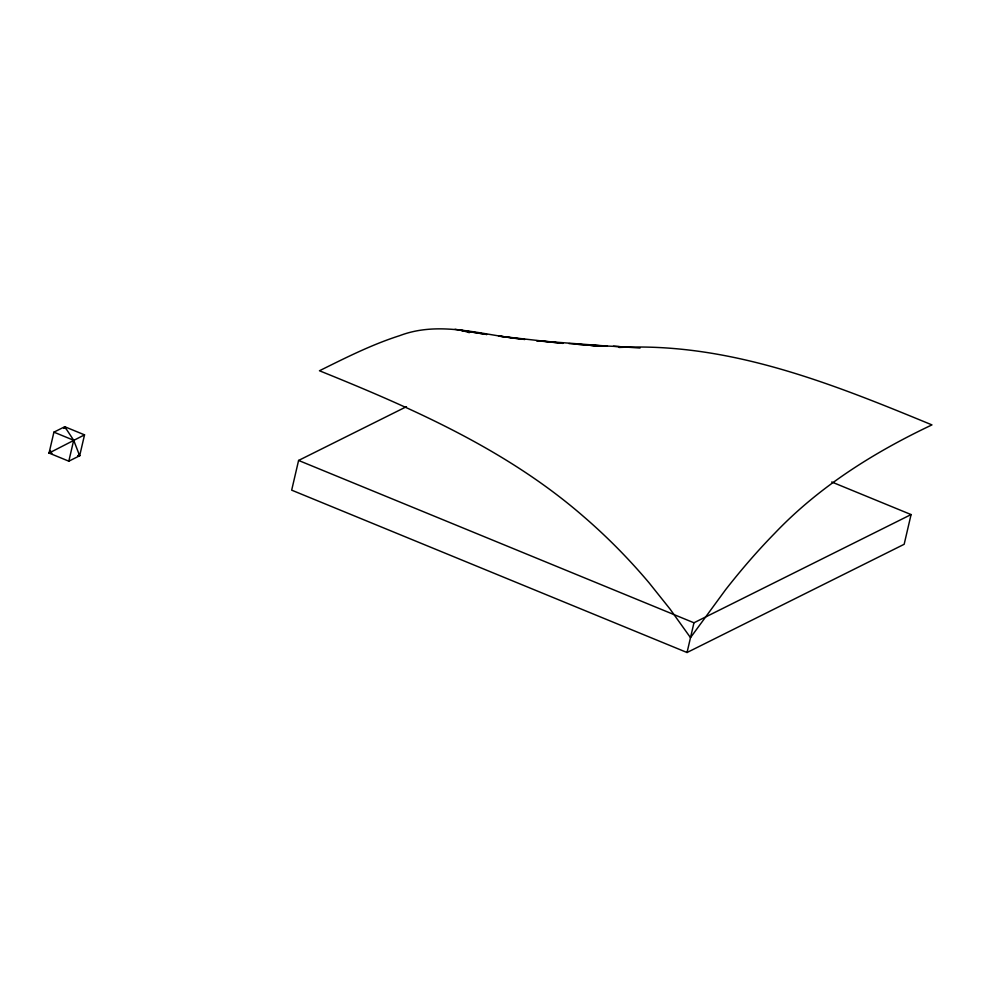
<?xml version="1.0" encoding="UTF-8"?>
<svg xmlns="http://www.w3.org/2000/svg" width="981" height="981" viewBox="0 0 981 981"><rect width="100%" height="100%" fill="white"/><g stroke="black" fill="none" stroke-linecap="round" stroke-linejoin="round"><path stroke-width="1.47" d="M53.918 432.155L49.05 453.063L68.817 461.18L79.669 455.76L84.538 434.853L64.771 426.735L53.918 432.155L73.685 440.273L79.669 455.76L77.757 455.601M64.464 428.047L64.771 426.735L73.685 440.273L68.817 461.18M406.477 406.674L298.592 460.445L291.676 490.157L687.043 652.512L904.163 544.283L911.079 514.571L831.729 481.99M687.043 652.512L693.959 622.788L911.079 514.571M50.546 450.549L49.05 453.063L51.968 453.32M63.79 428.378L64.771 426.735L65.702 428.55M84.538 434.853L49.05 453.063L49.724 452.719M619.318 346.6L583.634 344.981L607.435 346.097L536.558 340.689L563.008 343.35L498.556 336.078L524.847 339.438C483.388 335.625 440.53 320.051 399.598 335.686C371.75 344.564 345.582 357.807 319.463 370.757C412.719 408.403 506.723 449.703 583.364 516.349A526.184 447.594 63.5 0 1 649.103 582.849L670.072 609.103L690.501 637.65L725.67 589.618A526.184 198.346 -67.7 0 1 774.769 533.259C819.098 486.686 874.157 452.229 931.95 424.896C842.471 388.022 750.269 350.56 652.23 347.249A526.184 447.594 63.5 0 0 619.036 347.47M613.407 346.232L640.053 348.034M574.841 344.073L601.414 346.207L568.955 343.571M455.074 329.285L486.932 334.496L460.837 330.327A526.184 198.346 -67.7 0 1 469.31 332.694M298.592 460.445L693.959 622.788M78.443 455.258L79.669 455.76L78.738 453.945"/></g></svg>
